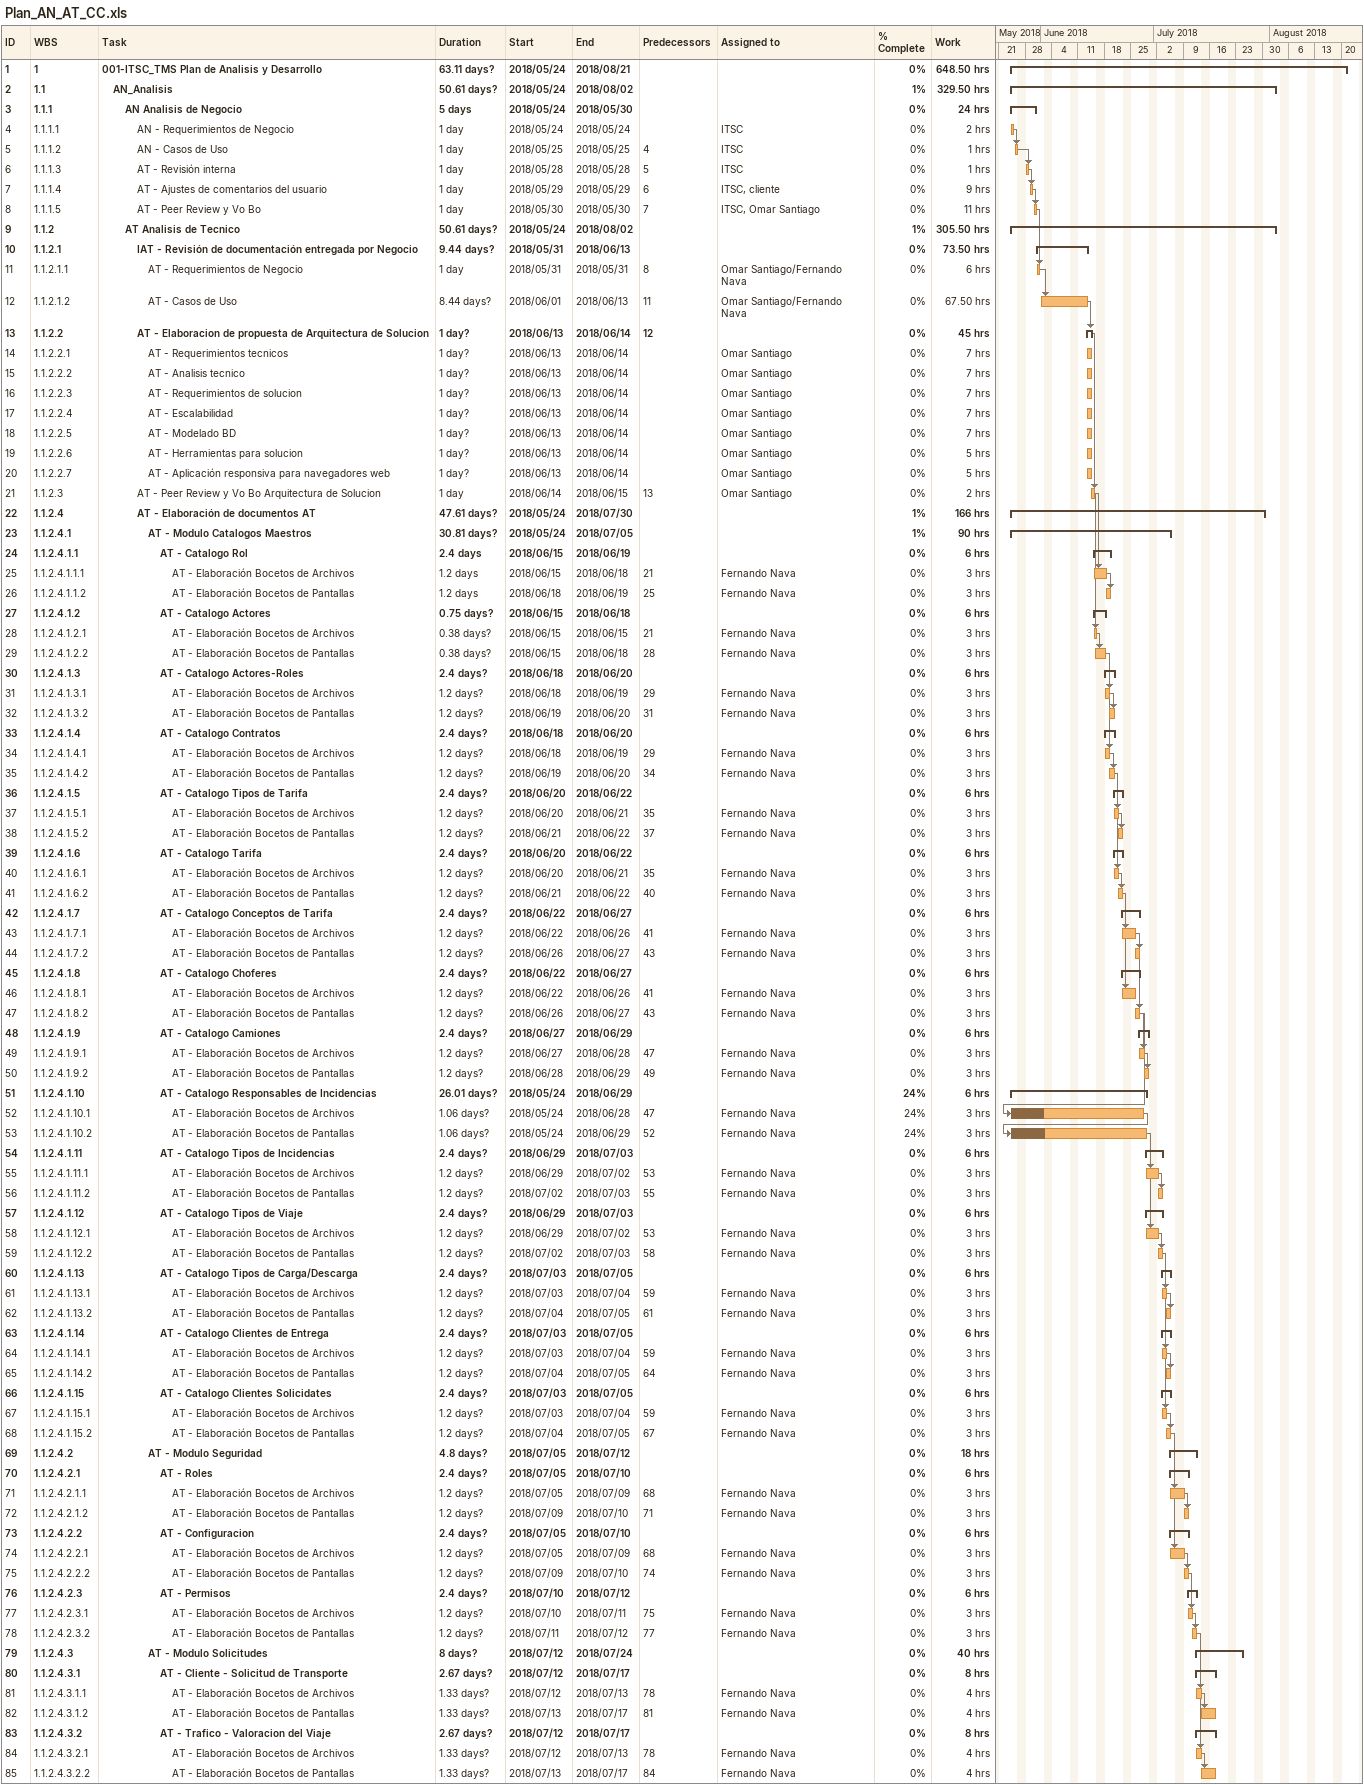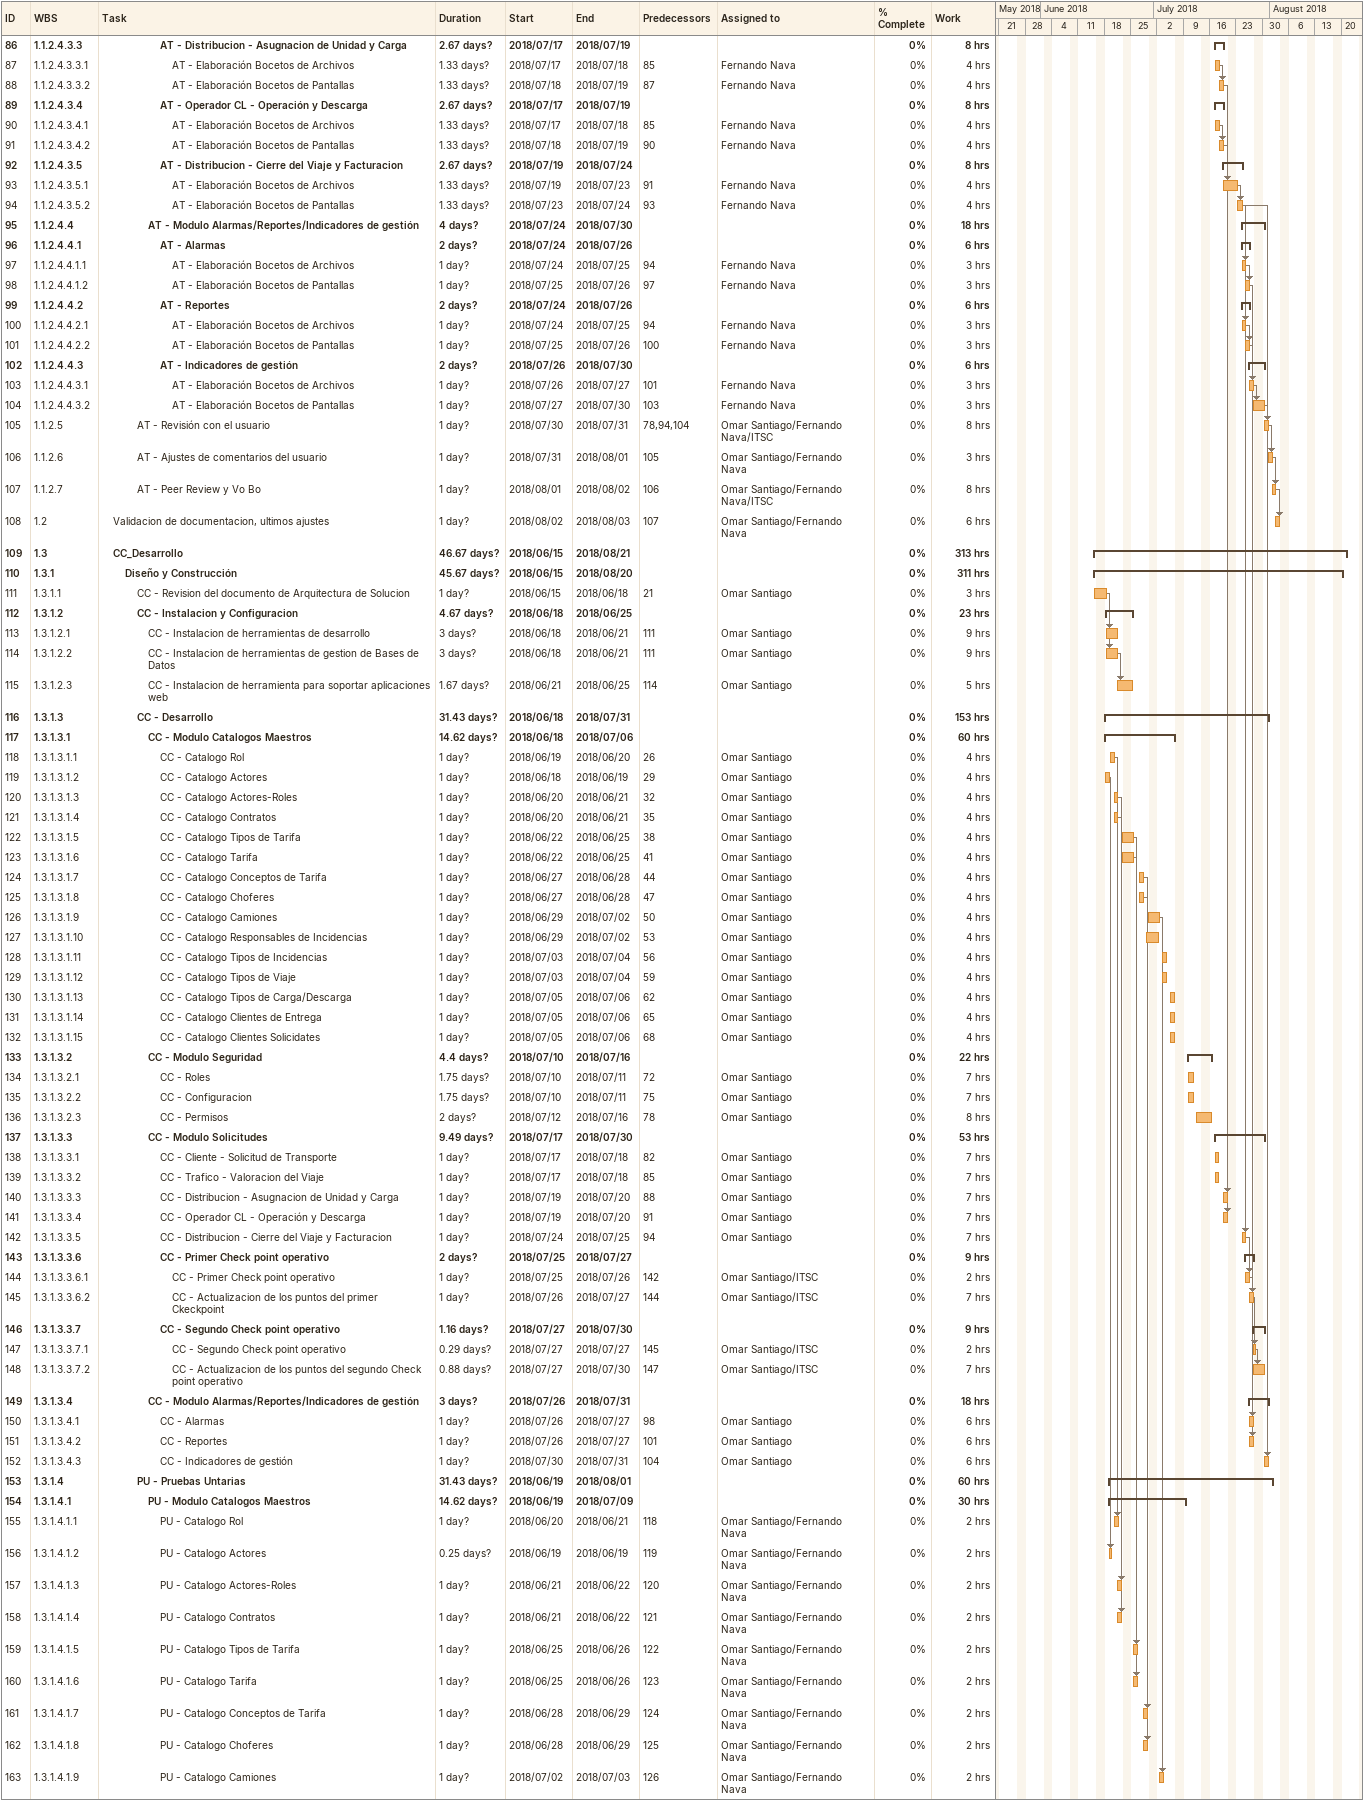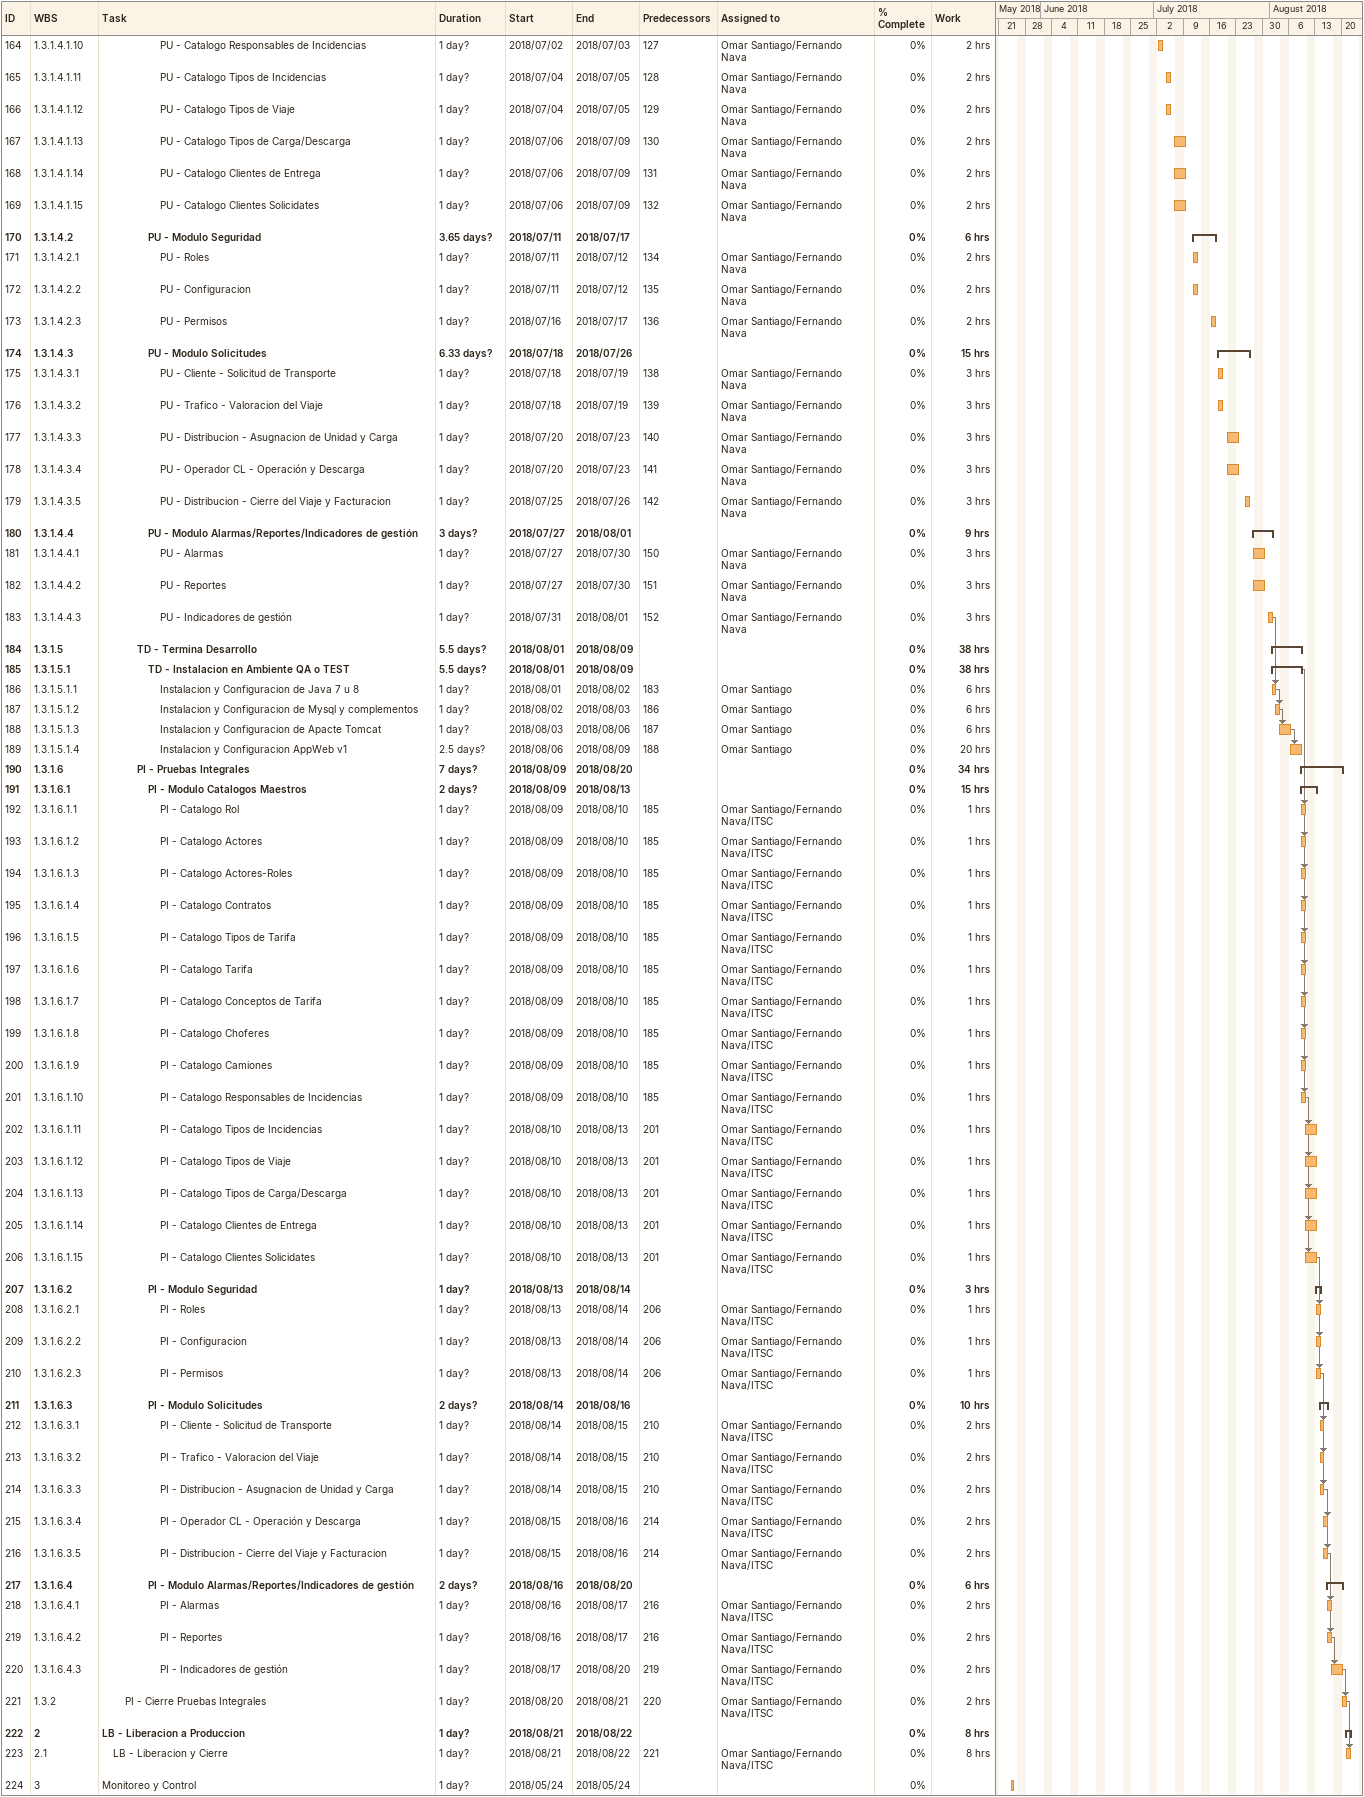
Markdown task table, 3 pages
Plan_AN_AT_CC.xls

| ID | WBS | Task | Duration | Start | Finish | Predecessors | Resources | % complete | Work (h) |
|---|---|---|---|---|---|---|---|---|---|
| 1 | 1 | **001-ITSC_TMS Plan de Analisis y Desarrollo** | 63.11d? | 2018-05-24 | 2018-08-21 |  |  | 0 | 648.50 |
| 2 | 1.1 | **AN_Analisis** | 50.61d? | 2018-05-24 | 2018-08-02 |  |  | 1 | 329.50 |
| 3 | 1.1.1 | **AN Analisis de Negocio** | 5d | 2018-05-24 | 2018-05-30 |  |  | 0 | 24 |
| 4 | 1.1.1.1 | AN - Requerimientos de Negocio | 1d | 2018-05-24 | 2018-05-24 |  | ITSC | 0 | 2 |
| 5 | 1.1.1.2 | AN - Casos de Uso | 1d | 2018-05-25 | 2018-05-25 | 4 | ITSC | 0 | 1 |
| 6 | 1.1.1.3 | AT - Revisión interna | 1d | 2018-05-28 | 2018-05-28 | 5 | ITSC | 0 | 1 |
| 7 | 1.1.1.4 | AT - Ajustes de comentarios del usuario | 1d | 2018-05-29 | 2018-05-29 | 6 | ITSC, cliente | 0 | 9 |
| 8 | 1.1.1.5 | AT - Peer Review y Vo Bo | 1d | 2018-05-30 | 2018-05-30 | 7 | ITSC, Omar Santiago | 0 | 11 |
| 9 | 1.1.2 | **AT Analisis de Tecnico** | 50.61d? | 2018-05-24 | 2018-08-02 |  |  | 1 | 305.50 |
| 10 | 1.1.2.1 | **IAT - Revisión de documentación entregada por Negocio** | 9.44d? | 2018-05-31 | 2018-06-13 |  |  | 0 | 73.50 |
| 11 | 1.1.2.1.1 | AT - Requerimientos de Negocio | 1d | 2018-05-31 | 2018-05-31 | 8 | Omar Santiago/Fernando Nava | 0 | 6 |
| 12 | 1.1.2.1.2 | AT - Casos de Uso | 8.44d? | 2018-06-01 | 2018-06-13 | 11 | Omar Santiago/Fernando Nava | 0 | 67.50 |
| 13 | 1.1.2.2 | **AT - Elaboracion de propuesta de Arquitectura de Solucion** | 1d? | 2018-06-13 | 2018-06-14 | 12 |  | 0 | 45 |
| 14 | 1.1.2.2.1 | AT - Requerimientos tecnicos | 1d? | 2018-06-13 | 2018-06-14 |  | Omar Santiago | 0 | 7 |
| 15 | 1.1.2.2.2 | AT - Analisis tecnico | 1d? | 2018-06-13 | 2018-06-14 |  | Omar Santiago | 0 | 7 |
| 16 | 1.1.2.2.3 | AT - Requerimientos de solucion | 1d? | 2018-06-13 | 2018-06-14 |  | Omar Santiago | 0 | 7 |
| 17 | 1.1.2.2.4 | AT - Escalabilidad | 1d? | 2018-06-13 | 2018-06-14 |  | Omar Santiago | 0 | 7 |
| 18 | 1.1.2.2.5 | AT - Modelado BD | 1d? | 2018-06-13 | 2018-06-14 |  | Omar Santiago | 0 | 7 |
| 19 | 1.1.2.2.6 | AT - Herramientas para solucion | 1d? | 2018-06-13 | 2018-06-14 |  | Omar Santiago | 0 | 5 |
| 20 | 1.1.2.2.7 | AT - Aplicación responsiva para navegadores web | 1d? | 2018-06-13 | 2018-06-14 |  | Omar Santiago | 0 | 5 |
| 21 | 1.1.2.3 | AT - Peer Review y Vo Bo Arquitectura de Solucion | 1d | 2018-06-14 | 2018-06-15 | 13 | Omar Santiago | 0 | 2 |
| 22 | 1.1.2.4 | **AT - Elaboración de documentos AT** | 47.61d? | 2018-05-24 | 2018-07-30 |  |  | 1 | 166 |
| 23 | 1.1.2.4.1 | **AT - Modulo Catalogos Maestros** | 30.81d? | 2018-05-24 | 2018-07-05 |  |  | 1 | 90 |
| 24 | 1.1.2.4.1.1 | **AT - Catalogo Rol** | 2.4d | 2018-06-15 | 2018-06-19 |  |  | 0 | 6 |
| 25 | 1.1.2.4.1.1.1 | AT - Elaboración Bocetos de Archivos | 1.2d | 2018-06-15 | 2018-06-18 | 21 | Fernando Nava | 0 | 3 |
| 26 | 1.1.2.4.1.1.2 | AT - Elaboración Bocetos de Pantallas | 1.2d | 2018-06-18 | 2018-06-19 | 25 | Fernando Nava | 0 | 3 |
| 27 | 1.1.2.4.1.2 | **AT - Catalogo Actores** | 0.75d? | 2018-06-15 | 2018-06-18 |  |  | 0 | 6 |
| 28 | 1.1.2.4.1.2.1 | AT - Elaboración Bocetos de Archivos | 0.38d? | 2018-06-15 | 2018-06-15 | 21 | Fernando Nava | 0 | 3 |
| 29 | 1.1.2.4.1.2.2 | AT - Elaboración Bocetos de Pantallas | 0.38d? | 2018-06-15 | 2018-06-18 | 28 | Fernando Nava | 0 | 3 |
| 30 | 1.1.2.4.1.3 | **AT - Catalogo Actores-Roles** | 2.4d? | 2018-06-18 | 2018-06-20 |  |  | 0 | 6 |
| 31 | 1.1.2.4.1.3.1 | AT - Elaboración Bocetos de Archivos | 1.2d? | 2018-06-18 | 2018-06-19 | 29 | Fernando Nava | 0 | 3 |
| 32 | 1.1.2.4.1.3.2 | AT - Elaboración Bocetos de Pantallas | 1.2d? | 2018-06-19 | 2018-06-20 | 31 | Fernando Nava | 0 | 3 |
| 33 | 1.1.2.4.1.4 | **AT - Catalogo Contratos** | 2.4d? | 2018-06-18 | 2018-06-20 |  |  | 0 | 6 |
| 34 | 1.1.2.4.1.4.1 | AT - Elaboración Bocetos de Archivos | 1.2d? | 2018-06-18 | 2018-06-19 | 29 | Fernando Nava | 0 | 3 |
| 35 | 1.1.2.4.1.4.2 | AT - Elaboración Bocetos de Pantallas | 1.2d? | 2018-06-19 | 2018-06-20 | 34 | Fernando Nava | 0 | 3 |
| 36 | 1.1.2.4.1.5 | **AT - Catalogo Tipos de Tarifa** | 2.4d? | 2018-06-20 | 2018-06-22 |  |  | 0 | 6 |
| 37 | 1.1.2.4.1.5.1 | AT - Elaboración Bocetos de Archivos | 1.2d? | 2018-06-20 | 2018-06-21 | 35 | Fernando Nava | 0 | 3 |
| 38 | 1.1.2.4.1.5.2 | AT - Elaboración Bocetos de Pantallas | 1.2d? | 2018-06-21 | 2018-06-22 | 37 | Fernando Nava | 0 | 3 |
| 39 | 1.1.2.4.1.6 | **AT - Catalogo Tarifa** | 2.4d? | 2018-06-20 | 2018-06-22 |  |  | 0 | 6 |
| 40 | 1.1.2.4.1.6.1 | AT - Elaboración Bocetos de Archivos | 1.2d? | 2018-06-20 | 2018-06-21 | 35 | Fernando Nava | 0 | 3 |
| 41 | 1.1.2.4.1.6.2 | AT - Elaboración Bocetos de Pantallas | 1.2d? | 2018-06-21 | 2018-06-22 | 40 | Fernando Nava | 0 | 3 |
| 42 | 1.1.2.4.1.7 | **AT - Catalogo Conceptos de Tarifa** | 2.4d? | 2018-06-22 | 2018-06-27 |  |  | 0 | 6 |
| 43 | 1.1.2.4.1.7.1 | AT - Elaboración Bocetos de Archivos | 1.2d? | 2018-06-22 | 2018-06-26 | 41 | Fernando Nava | 0 | 3 |
| 44 | 1.1.2.4.1.7.2 | AT - Elaboración Bocetos de Pantallas | 1.2d? | 2018-06-26 | 2018-06-27 | 43 | Fernando Nava | 0 | 3 |
| 45 | 1.1.2.4.1.8 | **AT - Catalogo Choferes** | 2.4d? | 2018-06-22 | 2018-06-27 |  |  | 0 | 6 |
| 46 | 1.1.2.4.1.8.1 | AT - Elaboración Bocetos de Archivos | 1.2d? | 2018-06-22 | 2018-06-26 | 41 | Fernando Nava | 0 | 3 |
| 47 | 1.1.2.4.1.8.2 | AT - Elaboración Bocetos de Pantallas | 1.2d? | 2018-06-26 | 2018-06-27 | 43 | Fernando Nava | 0 | 3 |
| 48 | 1.1.2.4.1.9 | **AT - Catalogo Camiones** | 2.4d? | 2018-06-27 | 2018-06-29 |  |  | 0 | 6 |
| 49 | 1.1.2.4.1.9.1 | AT - Elaboración Bocetos de Archivos | 1.2d? | 2018-06-27 | 2018-06-28 | 47 | Fernando Nava | 0 | 3 |
| 50 | 1.1.2.4.1.9.2 | AT - Elaboración Bocetos de Pantallas | 1.2d? | 2018-06-28 | 2018-06-29 | 49 | Fernando Nava | 0 | 3 |
| 51 | 1.1.2.4.1.10 | **AT - Catalogo Responsables de Incidencias** | 26.01d? | 2018-05-24 | 2018-06-29 |  |  | 24 | 6 |
| 52 | 1.1.2.4.1.10.1 | AT - Elaboración Bocetos de Archivos | 1.06d? | 2018-05-24 | 2018-06-28 | 47 | Fernando Nava | 24 | 3 |
| 53 | 1.1.2.4.1.10.2 | AT - Elaboración Bocetos de Pantallas | 1.06d? | 2018-05-24 | 2018-06-29 | 52 | Fernando Nava | 24 | 3 |
| 54 | 1.1.2.4.1.11 | **AT - Catalogo Tipos de Incidencias** | 2.4d? | 2018-06-29 | 2018-07-03 |  |  | 0 | 6 |
| 55 | 1.1.2.4.1.11.1 | AT - Elaboración Bocetos de Archivos | 1.2d? | 2018-06-29 | 2018-07-02 | 53 | Fernando Nava | 0 | 3 |
| 56 | 1.1.2.4.1.11.2 | AT - Elaboración Bocetos de Pantallas | 1.2d? | 2018-07-02 | 2018-07-03 | 55 | Fernando Nava | 0 | 3 |
| 57 | 1.1.2.4.1.12 | **AT - Catalogo Tipos de Viaje** | 2.4d? | 2018-06-29 | 2018-07-03 |  |  | 0 | 6 |
| 58 | 1.1.2.4.1.12.1 | AT - Elaboración Bocetos de Archivos | 1.2d? | 2018-06-29 | 2018-07-02 | 53 | Fernando Nava | 0 | 3 |
| 59 | 1.1.2.4.1.12.2 | AT - Elaboración Bocetos de Pantallas | 1.2d? | 2018-07-02 | 2018-07-03 | 58 | Fernando Nava | 0 | 3 |
| 60 | 1.1.2.4.1.13 | **AT - Catalogo Tipos de Carga/Descarga** | 2.4d? | 2018-07-03 | 2018-07-05 |  |  | 0 | 6 |
| 61 | 1.1.2.4.1.13.1 | AT - Elaboración Bocetos de Archivos | 1.2d? | 2018-07-03 | 2018-07-04 | 59 | Fernando Nava | 0 | 3 |
| 62 | 1.1.2.4.1.13.2 | AT - Elaboración Bocetos de Pantallas | 1.2d? | 2018-07-04 | 2018-07-05 | 61 | Fernando Nava | 0 | 3 |
| 63 | 1.1.2.4.1.14 | **AT - Catalogo Clientes de Entrega** | 2.4d? | 2018-07-03 | 2018-07-05 |  |  | 0 | 6 |
| 64 | 1.1.2.4.1.14.1 | AT - Elaboración Bocetos de Archivos | 1.2d? | 2018-07-03 | 2018-07-04 | 59 | Fernando Nava | 0 | 3 |
| 65 | 1.1.2.4.1.14.2 | AT - Elaboración Bocetos de Pantallas | 1.2d? | 2018-07-04 | 2018-07-05 | 64 | Fernando Nava | 0 | 3 |
| 66 | 1.1.2.4.1.15 | **AT - Catalogo Clientes Solicidates** | 2.4d? | 2018-07-03 | 2018-07-05 |  |  | 0 | 6 |
| 67 | 1.1.2.4.1.15.1 | AT - Elaboración Bocetos de Archivos | 1.2d? | 2018-07-03 | 2018-07-04 | 59 | Fernando Nava | 0 | 3 |
| 68 | 1.1.2.4.1.15.2 | AT - Elaboración Bocetos de Pantallas | 1.2d? | 2018-07-04 | 2018-07-05 | 67 | Fernando Nava | 0 | 3 |
| 69 | 1.1.2.4.2 | **AT - Modulo Seguridad** | 4.8d? | 2018-07-05 | 2018-07-12 |  |  | 0 | 18 |
| 70 | 1.1.2.4.2.1 | **AT - Roles** | 2.4d? | 2018-07-05 | 2018-07-10 |  |  | 0 | 6 |
| 71 | 1.1.2.4.2.1.1 | AT - Elaboración Bocetos de Archivos | 1.2d? | 2018-07-05 | 2018-07-09 | 68 | Fernando Nava | 0 | 3 |
| 72 | 1.1.2.4.2.1.2 | AT - Elaboración Bocetos de Pantallas | 1.2d? | 2018-07-09 | 2018-07-10 | 71 | Fernando Nava | 0 | 3 |
| 73 | 1.1.2.4.2.2 | **AT - Configuracion** | 2.4d? | 2018-07-05 | 2018-07-10 |  |  | 0 | 6 |
| 74 | 1.1.2.4.2.2.1 | AT - Elaboración Bocetos de Archivos | 1.2d? | 2018-07-05 | 2018-07-09 | 68 | Fernando Nava | 0 | 3 |
| 75 | 1.1.2.4.2.2.2 | AT - Elaboración Bocetos de Pantallas | 1.2d? | 2018-07-09 | 2018-07-10 | 74 | Fernando Nava | 0 | 3 |
| 76 | 1.1.2.4.2.3 | **AT - Permisos** | 2.4d? | 2018-07-10 | 2018-07-12 |  |  | 0 | 6 |
| 77 | 1.1.2.4.2.3.1 | AT - Elaboración Bocetos de Archivos | 1.2d? | 2018-07-10 | 2018-07-11 | 75 | Fernando Nava | 0 | 3 |
| 78 | 1.1.2.4.2.3.2 | AT - Elaboración Bocetos de Pantallas | 1.2d? | 2018-07-11 | 2018-07-12 | 77 | Fernando Nava | 0 | 3 |
| 79 | 1.1.2.4.3 | **AT - Modulo Solicitudes** | 8d? | 2018-07-12 | 2018-07-24 |  |  | 0 | 40 |
| 80 | 1.1.2.4.3.1 | **AT - Cliente - Solicitud de Transporte** | 2.67d? | 2018-07-12 | 2018-07-17 |  |  | 0 | 8 |
| 81 | 1.1.2.4.3.1.1 | AT - Elaboración Bocetos de Archivos | 1.33d? | 2018-07-12 | 2018-07-13 | 78 | Fernando Nava | 0 | 4 |
| 82 | 1.1.2.4.3.1.2 | AT - Elaboración Bocetos de Pantallas | 1.33d? | 2018-07-13 | 2018-07-17 | 81 | Fernando Nava | 0 | 4 |
| 83 | 1.1.2.4.3.2 | **AT - Trafico - Valoracion del Viaje** | 2.67d? | 2018-07-12 | 2018-07-17 |  |  | 0 | 8 |
| 84 | 1.1.2.4.3.2.1 | AT - Elaboración Bocetos de Archivos | 1.33d? | 2018-07-12 | 2018-07-13 | 78 | Fernando Nava | 0 | 4 |
| 85 | 1.1.2.4.3.2.2 | AT - Elaboración Bocetos de Pantallas | 1.33d? | 2018-07-13 | 2018-07-17 | 84 | Fernando Nava | 0 | 4 |
| 86 | 1.1.2.4.3.3 | **AT - Distribucion - Asugnacion de Unidad y Carga** | 2.67d? | 2018-07-17 | 2018-07-19 |  |  | 0 | 8 |
| 87 | 1.1.2.4.3.3.1 | AT - Elaboración Bocetos de Archivos | 1.33d? | 2018-07-17 | 2018-07-18 | 85 | Fernando Nava | 0 | 4 |
| 88 | 1.1.2.4.3.3.2 | AT - Elaboración Bocetos de Pantallas | 1.33d? | 2018-07-18 | 2018-07-19 | 87 | Fernando Nava | 0 | 4 |
| 89 | 1.1.2.4.3.4 | **AT - Operador CL - Operación y Descarga** | 2.67d? | 2018-07-17 | 2018-07-19 |  |  | 0 | 8 |
| 90 | 1.1.2.4.3.4.1 | AT - Elaboración Bocetos de Archivos | 1.33d? | 2018-07-17 | 2018-07-18 | 85 | Fernando Nava | 0 | 4 |
| 91 | 1.1.2.4.3.4.2 | AT - Elaboración Bocetos de Pantallas | 1.33d? | 2018-07-18 | 2018-07-19 | 90 | Fernando Nava | 0 | 4 |
| 92 | 1.1.2.4.3.5 | **AT - Distribucion - Cierre del Viaje y Facturacion** | 2.67d? | 2018-07-19 | 2018-07-24 |  |  | 0 | 8 |
| 93 | 1.1.2.4.3.5.1 | AT - Elaboración Bocetos de Archivos | 1.33d? | 2018-07-19 | 2018-07-23 | 91 | Fernando Nava | 0 | 4 |
| 94 | 1.1.2.4.3.5.2 | AT - Elaboración Bocetos de Pantallas | 1.33d? | 2018-07-23 | 2018-07-24 | 93 | Fernando Nava | 0 | 4 |
| 95 | 1.1.2.4.4 | **AT - Modulo Alarmas/Reportes/Indicadores de gestión** | 4d? | 2018-07-24 | 2018-07-30 |  |  | 0 | 18 |
| 96 | 1.1.2.4.4.1 | **AT - Alarmas** | 2d? | 2018-07-24 | 2018-07-26 |  |  | 0 | 6 |
| 97 | 1.1.2.4.4.1.1 | AT - Elaboración Bocetos de Archivos | 1d? | 2018-07-24 | 2018-07-25 | 94 | Fernando Nava | 0 | 3 |
| 98 | 1.1.2.4.4.1.2 | AT - Elaboración Bocetos de Pantallas | 1d? | 2018-07-25 | 2018-07-26 | 97 | Fernando Nava | 0 | 3 |
| 99 | 1.1.2.4.4.2 | **AT - Reportes** | 2d? | 2018-07-24 | 2018-07-26 |  |  | 0 | 6 |
| 100 | 1.1.2.4.4.2.1 | AT - Elaboración Bocetos de Archivos | 1d? | 2018-07-24 | 2018-07-25 | 94 | Fernando Nava | 0 | 3 |
| 101 | 1.1.2.4.4.2.2 | AT - Elaboración Bocetos de Pantallas | 1d? | 2018-07-25 | 2018-07-26 | 100 | Fernando Nava | 0 | 3 |
| 102 | 1.1.2.4.4.3 | **AT - Indicadores de gestión** | 2d? | 2018-07-26 | 2018-07-30 |  |  | 0 | 6 |
| 103 | 1.1.2.4.4.3.1 | AT - Elaboración Bocetos de Archivos | 1d? | 2018-07-26 | 2018-07-27 | 101 | Fernando Nava | 0 | 3 |
| 104 | 1.1.2.4.4.3.2 | AT - Elaboración Bocetos de Pantallas | 1d? | 2018-07-27 | 2018-07-30 | 103 | Fernando Nava | 0 | 3 |
| 105 | 1.1.2.5 | AT - Revisión con el usuario | 1d? | 2018-07-30 | 2018-07-31 | 78, 94, 104 | Omar Santiago/Fernando Nava/ITSC | 0 | 8 |
| 106 | 1.1.2.6 | AT - Ajustes de comentarios del usuario | 1d? | 2018-07-31 | 2018-08-01 | 105 | Omar Santiago/Fernando Nava | 0 | 3 |
| 107 | 1.1.2.7 | AT - Peer Review y Vo Bo | 1d? | 2018-08-01 | 2018-08-02 | 106 | Omar Santiago/Fernando Nava/ITSC | 0 | 8 |
| 108 | 1.2 | Validacion de documentacion, ultimos ajustes | 1d? | 2018-08-02 | 2018-08-03 | 107 | Omar Santiago/Fernando Nava | 0 | 6 |
| 109 | 1.3 | **CC_Desarrollo** | 46.67d? | 2018-06-15 | 2018-08-21 |  |  | 0 | 313 |
| 110 | 1.3.1 | **Diseño y Construcción** | 45.67d? | 2018-06-15 | 2018-08-20 |  |  | 0 | 311 |
| 111 | 1.3.1.1 | CC - Revision del documento de Arquitectura de Solucion | 1d? | 2018-06-15 | 2018-06-18 | 21 | Omar Santiago | 0 | 3 |
| 112 | 1.3.1.2 | **CC - Instalacion y Configuracion** | 4.67d? | 2018-06-18 | 2018-06-25 |  |  | 0 | 23 |
| 113 | 1.3.1.2.1 | CC - Instalacion de herramientas de desarrollo | 3d? | 2018-06-18 | 2018-06-21 | 111 | Omar Santiago | 0 | 9 |
| 114 | 1.3.1.2.2 | CC - Instalacion de herramientas de gestion de Bases de Datos | 3d? | 2018-06-18 | 2018-06-21 | 111 | Omar Santiago | 0 | 9 |
| 115 | 1.3.1.2.3 | CC - Instalacion de herramienta para soportar aplicaciones web | 1.67d? | 2018-06-21 | 2018-06-25 | 114 | Omar Santiago | 0 | 5 |
| 116 | 1.3.1.3 | **CC - Desarrollo** | 31.43d? | 2018-06-18 | 2018-07-31 |  |  | 0 | 153 |
| 117 | 1.3.1.3.1 | **CC - Modulo Catalogos Maestros** | 14.62d? | 2018-06-18 | 2018-07-06 |  |  | 0 | 60 |
| 118 | 1.3.1.3.1.1 | CC - Catalogo Rol | 1d? | 2018-06-19 | 2018-06-20 | 26 | Omar Santiago | 0 | 4 |
| 119 | 1.3.1.3.1.2 | CC - Catalogo Actores | 1d? | 2018-06-18 | 2018-06-19 | 29 | Omar Santiago | 0 | 4 |
| 120 | 1.3.1.3.1.3 | CC - Catalogo Actores-Roles | 1d? | 2018-06-20 | 2018-06-21 | 32 | Omar Santiago | 0 | 4 |
| 121 | 1.3.1.3.1.4 | CC - Catalogo Contratos | 1d? | 2018-06-20 | 2018-06-21 | 35 | Omar Santiago | 0 | 4 |
| 122 | 1.3.1.3.1.5 | CC - Catalogo Tipos de Tarifa | 1d? | 2018-06-22 | 2018-06-25 | 38 | Omar Santiago | 0 | 4 |
| 123 | 1.3.1.3.1.6 | CC - Catalogo Tarifa | 1d? | 2018-06-22 | 2018-06-25 | 41 | Omar Santiago | 0 | 4 |
| 124 | 1.3.1.3.1.7 | CC - Catalogo Conceptos de Tarifa | 1d? | 2018-06-27 | 2018-06-28 | 44 | Omar Santiago | 0 | 4 |
| 125 | 1.3.1.3.1.8 | CC - Catalogo Choferes | 1d? | 2018-06-27 | 2018-06-28 | 47 | Omar Santiago | 0 | 4 |
| 126 | 1.3.1.3.1.9 | CC - Catalogo Camiones | 1d? | 2018-06-29 | 2018-07-02 | 50 | Omar Santiago | 0 | 4 |
| 127 | 1.3.1.3.1.10 | CC - Catalogo Responsables de Incidencias | 1d? | 2018-06-29 | 2018-07-02 | 53 | Omar Santiago | 0 | 4 |
| 128 | 1.3.1.3.1.11 | CC - Catalogo Tipos de Incidencias | 1d? | 2018-07-03 | 2018-07-04 | 56 | Omar Santiago | 0 | 4 |
| 129 | 1.3.1.3.1.12 | CC - Catalogo Tipos de Viaje | 1d? | 2018-07-03 | 2018-07-04 | 59 | Omar Santiago | 0 | 4 |
| 130 | 1.3.1.3.1.13 | CC - Catalogo Tipos de Carga/Descarga | 1d? | 2018-07-05 | 2018-07-06 | 62 | Omar Santiago | 0 | 4 |
| 131 | 1.3.1.3.1.14 | CC - Catalogo Clientes de Entrega | 1d? | 2018-07-05 | 2018-07-06 | 65 | Omar Santiago | 0 | 4 |
| 132 | 1.3.1.3.1.15 | CC - Catalogo Clientes Solicidates | 1d? | 2018-07-05 | 2018-07-06 | 68 | Omar Santiago | 0 | 4 |
| 133 | 1.3.1.3.2 | **CC - Modulo Seguridad** | 4.4d? | 2018-07-10 | 2018-07-16 |  |  | 0 | 22 |
| 134 | 1.3.1.3.2.1 | CC - Roles | 1.75d? | 2018-07-10 | 2018-07-11 | 72 | Omar Santiago | 0 | 7 |
| 135 | 1.3.1.3.2.2 | CC - Configuracion | 1.75d? | 2018-07-10 | 2018-07-11 | 75 | Omar Santiago | 0 | 7 |
| 136 | 1.3.1.3.2.3 | CC - Permisos | 2d? | 2018-07-12 | 2018-07-16 | 78 | Omar Santiago | 0 | 8 |
| 137 | 1.3.1.3.3 | **CC - Modulo Solicitudes** | 9.49d? | 2018-07-17 | 2018-07-30 |  |  | 0 | 53 |
| 138 | 1.3.1.3.3.1 | CC - Cliente - Solicitud de Transporte | 1d? | 2018-07-17 | 2018-07-18 | 82 | Omar Santiago | 0 | 7 |
| 139 | 1.3.1.3.3.2 | CC - Trafico - Valoracion del Viaje | 1d? | 2018-07-17 | 2018-07-18 | 85 | Omar Santiago | 0 | 7 |
| 140 | 1.3.1.3.3.3 | CC - Distribucion - Asugnacion de Unidad y Carga | 1d? | 2018-07-19 | 2018-07-20 | 88 | Omar Santiago | 0 | 7 |
| 141 | 1.3.1.3.3.4 | CC - Operador CL - Operación y Descarga | 1d? | 2018-07-19 | 2018-07-20 | 91 | Omar Santiago | 0 | 7 |
| 142 | 1.3.1.3.3.5 | CC - Distribucion - Cierre del Viaje y Facturacion | 1d? | 2018-07-24 | 2018-07-25 | 94 | Omar Santiago | 0 | 7 |
| 143 | 1.3.1.3.3.6 | **CC - Primer Check point operativo** | 2d? | 2018-07-25 | 2018-07-27 |  |  | 0 | 9 |
| 144 | 1.3.1.3.3.6.1 | CC - Primer Check point operativo | 1d? | 2018-07-25 | 2018-07-26 | 142 | Omar Santiago/ITSC | 0 | 2 |
| 145 | 1.3.1.3.3.6.2 | CC - Actualizacion de los puntos del primer Ckeckpoint | 1d? | 2018-07-26 | 2018-07-27 | 144 | Omar Santiago/ITSC | 0 | 7 |
| 146 | 1.3.1.3.3.7 | **CC - Segundo Check point operativo** | 1.16d? | 2018-07-27 | 2018-07-30 |  |  | 0 | 9 |
| 147 | 1.3.1.3.3.7.1 | CC - Segundo Check point operativo | 0.29d? | 2018-07-27 | 2018-07-27 | 145 | Omar Santiago/ITSC | 0 | 2 |
| 148 | 1.3.1.3.3.7.2 | CC - Actualizacion de los puntos del segundo Check point operativo | 0.88d? | 2018-07-27 | 2018-07-30 | 147 | Omar Santiago/ITSC | 0 | 7 |
| 149 | 1.3.1.3.4 | **CC - Modulo Alarmas/Reportes/Indicadores de gestión** | 3d? | 2018-07-26 | 2018-07-31 |  |  | 0 | 18 |
| 150 | 1.3.1.3.4.1 | CC - Alarmas | 1d? | 2018-07-26 | 2018-07-27 | 98 | Omar Santiago | 0 | 6 |
| 151 | 1.3.1.3.4.2 | CC - Reportes | 1d? | 2018-07-26 | 2018-07-27 | 101 | Omar Santiago | 0 | 6 |
| 152 | 1.3.1.3.4.3 | CC - Indicadores de gestión | 1d? | 2018-07-30 | 2018-07-31 | 104 | Omar Santiago | 0 | 6 |
| 153 | 1.3.1.4 | **PU - Pruebas Untarias** | 31.43d? | 2018-06-19 | 2018-08-01 |  |  | 0 | 60 |
| 154 | 1.3.1.4.1 | **PU - Modulo Catalogos Maestros** | 14.62d? | 2018-06-19 | 2018-07-09 |  |  | 0 | 30 |
| 155 | 1.3.1.4.1.1 | PU - Catalogo Rol | 1d? | 2018-06-20 | 2018-06-21 | 118 | Omar Santiago/Fernando Nava | 0 | 2 |
| 156 | 1.3.1.4.1.2 | PU - Catalogo Actores | 0.25d? | 2018-06-19 | 2018-06-19 | 119 | Omar Santiago/Fernando Nava | 0 | 2 |
| 157 | 1.3.1.4.1.3 | PU - Catalogo Actores-Roles | 1d? | 2018-06-21 | 2018-06-22 | 120 | Omar Santiago/Fernando Nava | 0 | 2 |
| 158 | 1.3.1.4.1.4 | PU - Catalogo Contratos | 1d? | 2018-06-21 | 2018-06-22 | 121 | Omar Santiago/Fernando Nava | 0 | 2 |
| 159 | 1.3.1.4.1.5 | PU - Catalogo Tipos de Tarifa | 1d? | 2018-06-25 | 2018-06-26 | 122 | Omar Santiago/Fernando Nava | 0 | 2 |
| 160 | 1.3.1.4.1.6 | PU - Catalogo Tarifa | 1d? | 2018-06-25 | 2018-06-26 | 123 | Omar Santiago/Fernando Nava | 0 | 2 |
| 161 | 1.3.1.4.1.7 | PU - Catalogo Conceptos de Tarifa | 1d? | 2018-06-28 | 2018-06-29 | 124 | Omar Santiago/Fernando Nava | 0 | 2 |
| 162 | 1.3.1.4.1.8 | PU - Catalogo Choferes | 1d? | 2018-06-28 | 2018-06-29 | 125 | Omar Santiago/Fernando Nava | 0 | 2 |
| 163 | 1.3.1.4.1.9 | PU - Catalogo Camiones | 1d? | 2018-07-02 | 2018-07-03 | 126 | Omar Santiago/Fernando Nava | 0 | 2 |
| 164 | 1.3.1.4.1.10 | PU - Catalogo Responsables de Incidencias | 1d? | 2018-07-02 | 2018-07-03 | 127 | Omar Santiago/Fernando Nava | 0 | 2 |
| 165 | 1.3.1.4.1.11 | PU - Catalogo Tipos de Incidencias | 1d? | 2018-07-04 | 2018-07-05 | 128 | Omar Santiago/Fernando Nava | 0 | 2 |
| 166 | 1.3.1.4.1.12 | PU - Catalogo Tipos de Viaje | 1d? | 2018-07-04 | 2018-07-05 | 129 | Omar Santiago/Fernando Nava | 0 | 2 |
| 167 | 1.3.1.4.1.13 | PU - Catalogo Tipos de Carga/Descarga | 1d? | 2018-07-06 | 2018-07-09 | 130 | Omar Santiago/Fernando Nava | 0 | 2 |
| 168 | 1.3.1.4.1.14 | PU - Catalogo Clientes de Entrega | 1d? | 2018-07-06 | 2018-07-09 | 131 | Omar Santiago/Fernando Nava | 0 | 2 |
| 169 | 1.3.1.4.1.15 | PU - Catalogo Clientes Solicidates | 1d? | 2018-07-06 | 2018-07-09 | 132 | Omar Santiago/Fernando Nava | 0 | 2 |
| 170 | 1.3.1.4.2 | **PU - Modulo Seguridad** | 3.65d? | 2018-07-11 | 2018-07-17 |  |  | 0 | 6 |
| 171 | 1.3.1.4.2.1 | PU - Roles | 1d? | 2018-07-11 | 2018-07-12 | 134 | Omar Santiago/Fernando Nava | 0 | 2 |
| 172 | 1.3.1.4.2.2 | PU - Configuracion | 1d? | 2018-07-11 | 2018-07-12 | 135 | Omar Santiago/Fernando Nava | 0 | 2 |
| 173 | 1.3.1.4.2.3 | PU - Permisos | 1d? | 2018-07-16 | 2018-07-17 | 136 | Omar Santiago/Fernando Nava | 0 | 2 |
| 174 | 1.3.1.4.3 | **PU - Modulo Solicitudes** | 6.33d? | 2018-07-18 | 2018-07-26 |  |  | 0 | 15 |
| 175 | 1.3.1.4.3.1 | PU - Cliente - Solicitud de Transporte | 1d? | 2018-07-18 | 2018-07-19 | 138 | Omar Santiago/Fernando Nava | 0 | 3 |
| 176 | 1.3.1.4.3.2 | PU - Trafico - Valoracion del Viaje | 1d? | 2018-07-18 | 2018-07-19 | 139 | Omar Santiago/Fernando Nava | 0 | 3 |
| 177 | 1.3.1.4.3.3 | PU - Distribucion - Asugnacion de Unidad y Carga | 1d? | 2018-07-20 | 2018-07-23 | 140 | Omar Santiago/Fernando Nava | 0 | 3 |
| 178 | 1.3.1.4.3.4 | PU - Operador CL - Operación y Descarga | 1d? | 2018-07-20 | 2018-07-23 | 141 | Omar Santiago/Fernando Nava | 0 | 3 |
| 179 | 1.3.1.4.3.5 | PU - Distribucion - Cierre del Viaje y Facturacion | 1d? | 2018-07-25 | 2018-07-26 | 142 | Omar Santiago/Fernando Nava | 0 | 3 |
| 180 | 1.3.1.4.4 | **PU - Modulo Alarmas/Reportes/Indicadores de gestión** | 3d? | 2018-07-27 | 2018-08-01 |  |  | 0 | 9 |
| 181 | 1.3.1.4.4.1 | PU - Alarmas | 1d? | 2018-07-27 | 2018-07-30 | 150 | Omar Santiago/Fernando Nava | 0 | 3 |
| 182 | 1.3.1.4.4.2 | PU - Reportes | 1d? | 2018-07-27 | 2018-07-30 | 151 | Omar Santiago/Fernando Nava | 0 | 3 |
| 183 | 1.3.1.4.4.3 | PU - Indicadores de gestión | 1d? | 2018-07-31 | 2018-08-01 | 152 | Omar Santiago/Fernando Nava | 0 | 3 |
| 184 | 1.3.1.5 | **TD - Termina Desarrollo** | 5.5d? | 2018-08-01 | 2018-08-09 |  |  | 0 | 38 |
| 185 | 1.3.1.5.1 | **TD - Instalacion en Ambiente QA o TEST** | 5.5d? | 2018-08-01 | 2018-08-09 |  |  | 0 | 38 |
| 186 | 1.3.1.5.1.1 | Instalacion y Configuracion de Java 7 u 8 | 1d? | 2018-08-01 | 2018-08-02 | 183 | Omar Santiago | 0 | 6 |
| 187 | 1.3.1.5.1.2 | Instalacion y Configuracion de Mysql y complementos | 1d? | 2018-08-02 | 2018-08-03 | 186 | Omar Santiago | 0 | 6 |
| 188 | 1.3.1.5.1.3 | Instalacion y Configuracion de Apacte Tomcat | 1d? | 2018-08-03 | 2018-08-06 | 187 | Omar Santiago | 0 | 6 |
| 189 | 1.3.1.5.1.4 | Instalacion y Configuracion AppWeb v1 | 2.5d? | 2018-08-06 | 2018-08-09 | 188 | Omar Santiago | 0 | 20 |
| 190 | 1.3.1.6 | **PI - Pruebas Integrales** | 7d? | 2018-08-09 | 2018-08-20 |  |  | 0 | 34 |
| 191 | 1.3.1.6.1 | **PI - Modulo Catalogos Maestros** | 2d? | 2018-08-09 | 2018-08-13 |  |  | 0 | 15 |
| 192 | 1.3.1.6.1.1 | PI - Catalogo Rol | 1d? | 2018-08-09 | 2018-08-10 | 185 | Omar Santiago/Fernando Nava/ITSC | 0 | 1 |
| 193 | 1.3.1.6.1.2 | PI - Catalogo Actores | 1d? | 2018-08-09 | 2018-08-10 | 185 | Omar Santiago/Fernando Nava/ITSC | 0 | 1 |
| 194 | 1.3.1.6.1.3 | PI - Catalogo Actores-Roles | 1d? | 2018-08-09 | 2018-08-10 | 185 | Omar Santiago/Fernando Nava/ITSC | 0 | 1 |
| 195 | 1.3.1.6.1.4 | PI - Catalogo Contratos | 1d? | 2018-08-09 | 2018-08-10 | 185 | Omar Santiago/Fernando Nava/ITSC | 0 | 1 |
| 196 | 1.3.1.6.1.5 | PI - Catalogo Tipos de Tarifa | 1d? | 2018-08-09 | 2018-08-10 | 185 | Omar Santiago/Fernando Nava/ITSC | 0 | 1 |
| 197 | 1.3.1.6.1.6 | PI - Catalogo Tarifa | 1d? | 2018-08-09 | 2018-08-10 | 185 | Omar Santiago/Fernando Nava/ITSC | 0 | 1 |
| 198 | 1.3.1.6.1.7 | PI - Catalogo Conceptos de Tarifa | 1d? | 2018-08-09 | 2018-08-10 | 185 | Omar Santiago/Fernando Nava/ITSC | 0 | 1 |
| 199 | 1.3.1.6.1.8 | PI - Catalogo Choferes | 1d? | 2018-08-09 | 2018-08-10 | 185 | Omar Santiago/Fernando Nava/ITSC | 0 | 1 |
| 200 | 1.3.1.6.1.9 | PI - Catalogo Camiones | 1d? | 2018-08-09 | 2018-08-10 | 185 | Omar Santiago/Fernando Nava/ITSC | 0 | 1 |
| 201 | 1.3.1.6.1.10 | PI - Catalogo Responsables de Incidencias | 1d? | 2018-08-09 | 2018-08-10 | 185 | Omar Santiago/Fernando Nava/ITSC | 0 | 1 |
| 202 | 1.3.1.6.1.11 | PI - Catalogo Tipos de Incidencias | 1d? | 2018-08-10 | 2018-08-13 | 201 | Omar Santiago/Fernando Nava/ITSC | 0 | 1 |
| 203 | 1.3.1.6.1.12 | PI - Catalogo Tipos de Viaje | 1d? | 2018-08-10 | 2018-08-13 | 201 | Omar Santiago/Fernando Nava/ITSC | 0 | 1 |
| 204 | 1.3.1.6.1.13 | PI - Catalogo Tipos de Carga/Descarga | 1d? | 2018-08-10 | 2018-08-13 | 201 | Omar Santiago/Fernando Nava/ITSC | 0 | 1 |
| 205 | 1.3.1.6.1.14 | PI - Catalogo Clientes de Entrega | 1d? | 2018-08-10 | 2018-08-13 | 201 | Omar Santiago/Fernando Nava/ITSC | 0 | 1 |
| 206 | 1.3.1.6.1.15 | PI - Catalogo Clientes Solicidates | 1d? | 2018-08-10 | 2018-08-13 | 201 | Omar Santiago/Fernando Nava/ITSC | 0 | 1 |
| 207 | 1.3.1.6.2 | **PI - Modulo Seguridad** | 1d? | 2018-08-13 | 2018-08-14 |  |  | 0 | 3 |
| 208 | 1.3.1.6.2.1 | PI - Roles | 1d? | 2018-08-13 | 2018-08-14 | 206 | Omar Santiago/Fernando Nava/ITSC | 0 | 1 |
| 209 | 1.3.1.6.2.2 | PI - Configuracion | 1d? | 2018-08-13 | 2018-08-14 | 206 | Omar Santiago/Fernando Nava/ITSC | 0 | 1 |
| 210 | 1.3.1.6.2.3 | PI - Permisos | 1d? | 2018-08-13 | 2018-08-14 | 206 | Omar Santiago/Fernando Nava/ITSC | 0 | 1 |
| 211 | 1.3.1.6.3 | **PI - Modulo Solicitudes** | 2d? | 2018-08-14 | 2018-08-16 |  |  | 0 | 10 |
| 212 | 1.3.1.6.3.1 | PI - Cliente - Solicitud de Transporte | 1d? | 2018-08-14 | 2018-08-15 | 210 | Omar Santiago/Fernando Nava/ITSC | 0 | 2 |
| 213 | 1.3.1.6.3.2 | PI - Trafico - Valoracion del Viaje | 1d? | 2018-08-14 | 2018-08-15 | 210 | Omar Santiago/Fernando Nava/ITSC | 0 | 2 |
| 214 | 1.3.1.6.3.3 | PI - Distribucion - Asugnacion de Unidad y Carga | 1d? | 2018-08-14 | 2018-08-15 | 210 | Omar Santiago/Fernando Nava/ITSC | 0 | 2 |
| 215 | 1.3.1.6.3.4 | PI - Operador CL - Operación y Descarga | 1d? | 2018-08-15 | 2018-08-16 | 214 | Omar Santiago/Fernando Nava/ITSC | 0 | 2 |
| 216 | 1.3.1.6.3.5 | PI - Distribucion - Cierre del Viaje y Facturacion | 1d? | 2018-08-15 | 2018-08-16 | 214 | Omar Santiago/Fernando Nava/ITSC | 0 | 2 |
| 217 | 1.3.1.6.4 | **PI - Modulo Alarmas/Reportes/Indicadores de gestión** | 2d? | 2018-08-16 | 2018-08-20 |  |  | 0 | 6 |
| 218 | 1.3.1.6.4.1 | PI - Alarmas | 1d? | 2018-08-16 | 2018-08-17 | 216 | Omar Santiago/Fernando Nava/ITSC | 0 | 2 |
| 219 | 1.3.1.6.4.2 | PI - Reportes | 1d? | 2018-08-16 | 2018-08-17 | 216 | Omar Santiago/Fernando Nava/ITSC | 0 | 2 |
| 220 | 1.3.1.6.4.3 | PI - Indicadores de gestión | 1d? | 2018-08-17 | 2018-08-20 | 219 | Omar Santiago/Fernando Nava/ITSC | 0 | 2 |
| 221 | 1.3.2 | PI - Cierre Pruebas Integrales | 1d? | 2018-08-20 | 2018-08-21 | 220 | Omar Santiago/Fernando Nava/ITSC | 0 | 2 |
| 222 | 2 | **LB - Liberacion a Produccion** | 1d? | 2018-08-21 | 2018-08-22 |  |  | 0 | 8 |
| 223 | 2.1 | LB - Liberacion y Cierre | 1d? | 2018-08-21 | 2018-08-22 | 221 | Omar Santiago/Fernando Nava/ITSC | 0 | 8 |
| 224 | 3 | Monitoreo y Control | 1d? | 2018-05-24 | 2018-05-24 |  |  | 0 |  |
